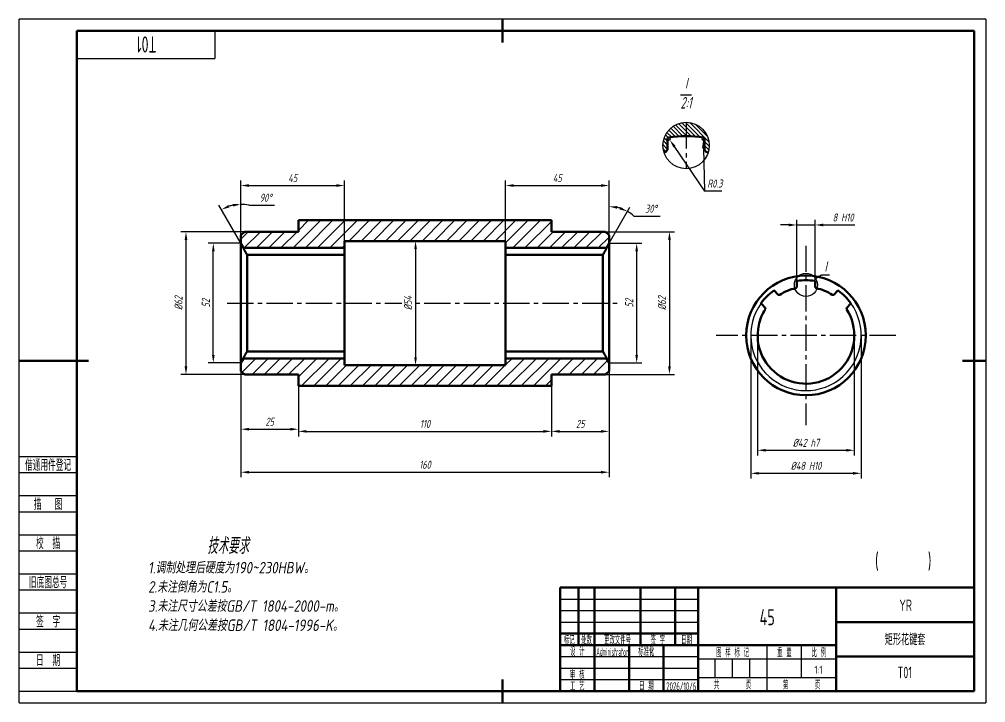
# Model space of a CAD drawing. Header units: millimetres. Extents: x 5 to 4696, y -479 to 299.
# Drawn here: x 4.7 to 424.7, y -326.5 to -29.5 of the extents above; entities that cross this region are included whole.
import ezdxf
from ezdxf.enums import TextEntityAlignment as Align

# ---------------------------------------------------------------- set-up
doc = ezdxf.new("R2010")
doc.units = ezdxf.units.MM
doc.header["$LTSCALE"] = 0.6
doc.header["$MEASUREMENT"] = 0
doc.linetypes.add('CENTER2', pattern=[28.575, 19.05, -3.175, 3.175, -3.175])
for name, color, linetype, lineweight in [('1轮廓实线层', 7, 'Continuous', 50), ('2细线层', 4, 'Continuous', 25), ('3中心线层', 1, 'CENTER2', 25), ('5剖面线层', 2, 'Continuous', 25), ('6文字层', 3, 'Continuous', 25), ('7标注层', 4, 'Continuous', 25), ('8符号标注层', 31, 'Continuous', 25)]:
    doc.layers.add(name, color=color, linetype=linetype, lineweight=lineweight)
doc.layers.add('图框层', color=7, linetype='Continuous')
doc.styles.add('PC_TEXTSTYLE', font='ISOCP.SHX', dxfattribs={"width": 0.707, "oblique": 13, "bigfont": 'GBCBIG.SHX'})
doc.styles.add('PC_TEXTSTYLE4', font='ISOCP.SHX', dxfattribs={"width": 0.707, "bigfont": 'GBCBIG.SHX'})
doc.dimstyles.new('GB_ANGULAR', dxfattribs={"dimtxt": 3.5, "dimasz": 3.5, "dimexe": 2.2, "dimexo": 0, "dimgap": 1.5, "dimtad": 1, "dimtih": 1, "dimtoh": 1, "dimdsep": 46, "dimtxsty": 'PC_TEXTSTYLE', "dimcen": 0, "dimclrd": 256, "dimclrt": 3, "dimadec": 0, "dimazin": 2, "dimtp": 0.1, "dimtm": 0.1, "dimtfac": 0.71, "dimtdec": 3, "dimtmove": 0, "dimatfit": 3, "dimfxl": 1, "dimtfill": 1, "dimarcsym": 0})
doc.dimstyles.new('GB_LINEAR', dxfattribs={"dimtxt": 3.5, "dimasz": 3.5, "dimexe": 2.2, "dimexo": 0, "dimgap": 1.5, "dimtad": 1, "dimdsep": 46, "dimtxsty": 'PC_TEXTSTYLE', "dimcen": 0, "dimclrd": 256, "dimclrt": 3, "dimadec": 0, "dimazin": 2, "dimtp": 0.1, "dimtm": 0.1, "dimtfac": 0.71, "dimtdec": 3, "dimtmove": 0, "dimatfit": 3, "dimfxl": 1, "dimtfill": 1, "dimarcsym": 0})
doc.dimstyles.new('GB_RADIAL', dxfattribs={"dimtxt": 3.5, "dimasz": 3.5, "dimexe": 2.2, "dimexo": 0, "dimgap": 1.5, "dimtad": 1, "dimjust": 4, "dimdsep": 46, "dimtxsty": 'PC_TEXTSTYLE', "dimcen": 0, "dimclrd": 256, "dimclrt": 3, "dimadec": 0, "dimazin": 2, "dimtp": 0.1, "dimtm": 0.1, "dimtfac": 0.71, "dimtdec": 3, "dimtmove": 0, "dimatfit": 2, "dimfxl": 1, "dimtfill": 1, "dimarcsym": 0})

# ---------------------------------------------------------------- blocks, each defined once
blk = doc.blocks.new('*D110')
at = {"layer": '7标注层', "color": 0, "lineweight": -2}
for p, q in [((100.98, -180.57), (100.98, -228.51)), ((260.98, -180.57), (260.98, -228.51))]:
    blk.add_line(p, q, dxfattribs=at)
at = {"layer": '7标注层', "lineweight": -2}
blk.add_line((104.48, -226.31), (257.48, -226.31), dxfattribs=at)
at = {"layer": '7标注层'}
for points in [[(104.48, -225.73), (104.48, -226.89), (100.98, -226.31)], [(257.48, -226.89), (257.48, -225.73), (260.98, -226.31)]]:
    blk.add_solid(points, dxfattribs=at)
at = {"layer": 'Defpoints', "color": 0}
for p in [(100.98, -180.57), (260.98, -180.57), (260.98, -226.31)]:
    blk.add_point(p, dxfattribs=at)
at = {"layer": '7标注层', "color": 3, "insert": (180.98, -223.06), "char_height": 3.5, "attachment_point": 5, "style": 'PC_TEXTSTYLE', "bg_fill": 3, "box_fill_scale": 1.25, "bg_fill_color": 257, "bg_fill_transparency": 0}
blk.add_mtext('160', dxfattribs=at)
blk = doc.blocks.new('ZwmFrameMain_4_A3^_^无分区图框^_^landscape')
at = {"layer": '1轮廓实线层'}
for p, q in [((185, 292), (185, 282)), ((0, 0), (0, 287)), ((390, 287), (0, 287)), ((390, 287), (390, 0)), ((-25, 143.5), (5, 143.5)), ((395, 143.5), (385, 143.5)), ((185, -5), (185, 5)), ((0, 0), (390, 0))]:
    blk.add_line(p, q, dxfattribs=at)
at = {"layer": '2细线层'}
for p, q in [((-25, -5), (-25, 292)), ((395, 292), (-25, 292)), ((395, 292), (395, -5)), ((-25, -5), (395, -5))]:
    blk.add_line(p, q, dxfattribs=at)
blk = doc.blocks.new('ZwmFrameMain_4_标题栏1')
at = {"layer": '1轮廓实线层'}
for p, q in [((0, 45), (-180, 45)), ((-180, 0), (-180, 45)), ((-172, 20), (-172, 45)), ((-165, 20), (-165, 45)), ((-145, 20), (-145, 45)), ((-130, 20), (-130, 45)), ((-120, 0), (-120, 45)), ((0, 0), (0, 45)), ((-60, 30), (0, 30)), ((-180, 20), (-60, 20)), ((-165, 0), (-165, 20)), ((-150, 0), (-150, 20)), ((-135, 0), (-135, 20)), ((-60, 15), (0, 15)), ((-180, 0), (0, 0))]:
    blk.add_line(p, q, dxfattribs=at)
at = {"layer": '1轮廓实线层', "color": 7}
for p, q in [((-60, 0), (-60, 45)), ((-180, 25), (-120, 25))]:
    blk.add_line(p, q, dxfattribs=at)
at = {"layer": '2细线层'}
for p, q in [((-180, 40), (-120, 40)), ((-180, 35), (-120, 35)), ((-180, 30), (-120, 30)), ((-90, 0), (-90, 20)), ((-75, 6), (-75, 20)), ((-180, 15), (-120, 15)), ((-120, 14), (-60, 14)), ((-112.5, 6), (-112.5, 14)), ((-105, 6), (-105, 14)), ((-97.5, 6), (-97.5, 14)), ((-180, 10), (-120, 10)), ((-180, 5), (-120, 5)), ((-120, 6), (-60, 6))]:
    blk.add_line(p, q, dxfattribs=at)
at = {"layer": '6文字层', "style": 'PC_TEXTSTYLE', "width": 0.667}
for s, p in [('标记', (-176, 22.5)), ('处数', (-168.5, 22.5)), (' 更改文件号 ', (-155, 22.5)), (' 签 字 ', (-137.5, 22.5)), (' 日期 ', (-125, 22.5)), (' 设 计 ', (-172.5, 17.51)), (' 标准化 ', (-142.5, 17.51)), (' 图 样 标 记 ', (-105, 17)), (' 重 量 ', (-82.5, 17)), (' 比 例 ', (-67.5, 17)), (' 审 核 ', (-172.5, 7.5)), (' 工 艺 ', (-172.5, 2.5)), (' 日 期 ', (-142.5, 2.5)), ('共       页', (-105, 3)), ('第       页', (-75, 3))]:
    blk.add_text(s, height=3.5, dxfattribs=at).set_placement(p, align=Align.MIDDLE)
at = {"layer": '6文字层', "style": 'PC_TEXTSTYLE', "flags": 8}
for tag, height, width, p, p2 in [('企业名称', 5, 3.734996, (-54.29, 34.82), (-5.27, 34.82)), ('产品名称或材料标记', 7, 1.125891, (-113.46, 28.64), (-66.42, 28.64)), ('图样名称', 5, 3.772723, (-54.79, 19.98), (-5.27, 19.98)), ('标准化', 3.5, 1.756036, (-133.83, 15.37), (-120.75, 15.37)), ('审核', 3.5, 2.723972, (-163.99, 5.37), (-150.63, 5.37)), ('重量', 3.5, 2.448074, (-88.46, 7.54), (-76.55, 7.54)), ('比例', 3.5, 2.367734, (-73.35, 7.54), (-61.93, 7.54)), ('图样代号', 5, 3.78389, (-54.79, 5.63), (-5.52, 5.63)), ('工艺', 3.5, 2.851598, (-164.21, 0.37), (-150.89, 0.37)), ('共几页', 3.5, 0.953151, (-108.58, 1.48), (-101.56, 1.48)), ('日期', 3.5, 2.733185, (-133.83, 0.37), (-120.75, 0.37))]:
    blk.add_attdef(tag, text='', height=height, dxfattribs=dict(at, width=width)).set_placement(p, p2, align=Align.FIT)
at = {"layer": '6文字层', "style": 'PC_TEXTSTYLE', "width": 9.901758, "flags": 8}
blk.add_attdef('设计', text='', height=3.5, rotation=359.5768, dxfattribs=at).set_placement((-164.23, 15.37), (-150.37, 15.27), align=Align.FIT)
at = {"layer": '6文字层', "color": 3, "style": 'PC_TEXTSTYLE', "width": 0.96618, "flags": 8}
blk.add_attdef('第几页', text='', height=3.5, dxfattribs=at).set_placement((-78.29, 1.5), (-71.16, 1.5), align=Align.FIT)
at = {"layer": '6文字层', "color": 0, "style": 'PC_TEXTSTYLE', "width": 0.715273, "flags": 8}
blk.add_attdef('图纸张数', text='', height=3.5, dxfattribs=at).set_placement((-2.66, -3.87), (4.46, -3.87), align=Align.FIT)
blk = doc.blocks.new('ZwmFrameMain_4_图样代号')
at = {"layer": '2细线层', "linetype": 'Continuous'}
for p in [(60, 0), (0, -12)]:
    blk.add_line(p, (60, -12), dxfattribs=at)
at = {"layer": '6文字层', "style": 'PC_TEXTSTYLE', "width": 3.066155}
blk.add_attdef('图样代号', text='', height=7, rotation=180, dxfattribs=at).set_placement((58.24, -2.4), (2.35, -2.4), align=Align.FIT)
blk = doc.blocks.new('ZwmFrameMain_4_附加栏')
at = {"layer": '2细线层'}
for p, q in [((-25, 102), (0, 102)), ((-25, 95), (0, 95)), ((-25, 85), (0, 85)), ((-25, 78), (0, 78)), ((-25, 68), (0, 68)), ((-25, 61), (0, 61)), ((-25, 51), (0, 51)), ((-25, 44), (0, 44)), ((-25, 34), (0, 34)), ((-25, 27), (0, 27)), ((-25, 17), (0, 17)), ((-25, 10), (0, 10)), ((-25, 0), (0, 0))]:
    blk.add_line(p, q, dxfattribs=at)
at = {"layer": '6文字层', "color": 3, "style": 'PC_TEXTSTYLE'}
for s, width, p in [('借通用件登记', 0.667, (-12.5, 98.5)), ('描   图', 0.6667, (-12.5, 81.5)), ('校  描', 0.667, (-12.5, 64.5)), ('旧底图总号', 0.667, (-12.5, 47.5)), ('签  字', 0.667, (-12.5, 30.5)), ('日  期', 0.667, (-12.49, 13.6))]:
    blk.add_text(s, height=5, dxfattribs=dict(at, width=width)).set_placement(p, align=Align.MIDDLE)
at = {"layer": '6文字层', "style": 'PC_TEXTSTYLE'}
for tag, width, p, p2 in [('借通用件登记', 0.671328, (-23.44, 86.36), (-1.25, 86.36)), ('描图', 2.120922, (-23.44, 69.36), (-1.25, 69.36)), ('校图', 2.149976, (-23.75, 52.06), (-1.25, 52.06)), ('旧底图总号', 0.761452, (-22.84, 35.67), (-1.86, 35.67)), ('签字', 2.026939, (-23.14, 18.37), (-1.56, 18.37)), ('日期', 1.89999, (-22.84, 1.37), (-2.17, 1.37))]:
    blk.add_attdef(tag, text='', height=5, dxfattribs=dict(at, width=width)).set_placement(p, p2, align=Align.FIT)
blk = doc.blocks.new('*D111')
at = {"layer": '7标注层', "color": 0, "lineweight": -2}
for p, q in [((260.98, -182.32), (260.98, -210.76)), ((235.98, -188.82), (235.98, -210.76))]:
    blk.add_line(p, q, dxfattribs=at)
at = {"layer": '7标注层', "lineweight": -2}
blk.add_line((239.48, -208.56), (257.48, -208.56), dxfattribs=at)
at = {"layer": '7标注层'}
for points in [[(239.48, -207.98), (239.48, -209.14), (235.98, -208.56)], [(257.48, -209.14), (257.48, -207.98), (260.98, -208.56)]]:
    blk.add_solid(points, dxfattribs=at)
at = {"layer": 'Defpoints', "color": 0}
for p in [(260.98, -182.32), (235.98, -188.82), (260.98, -208.56)]:
    blk.add_point(p, dxfattribs=at)
at = {"layer": '7标注层', "color": 3, "insert": (248.48, -205.31), "char_height": 3.5, "attachment_point": 5, "style": 'PC_TEXTSTYLE', "bg_fill": 3, "box_fill_scale": 1.25, "bg_fill_color": 257, "bg_fill_transparency": 0}
blk.add_mtext('25', dxfattribs=at)
blk = doc.blocks.new('*D112')
at = {"layer": '7标注层', "color": 0, "lineweight": -2}
for p, q in [((100.98, -182.32), (100.98, -209.82)), ((125.98, -188.82), (125.98, -209.82))]:
    blk.add_line(p, q, dxfattribs=at)
at = {"layer": '7标注层', "lineweight": -2}
blk.add_line((104.48, -207.62), (122.48, -207.62), dxfattribs=at)
at = {"layer": '7标注层'}
for points in [[(104.48, -207.04), (104.48, -208.21), (100.98, -207.62)], [(122.48, -208.21), (122.48, -207.04), (125.98, -207.62)]]:
    blk.add_solid(points, dxfattribs=at)
at = {"layer": 'Defpoints', "color": 0}
for p in [(100.98, -182.32), (125.98, -188.82), (125.98, -207.62)]:
    blk.add_point(p, dxfattribs=at)
at = {"layer": '7标注层', "color": 3, "insert": (113.48, -204.37), "char_height": 3.5, "attachment_point": 5, "style": 'PC_TEXTSTYLE', "bg_fill": 3, "box_fill_scale": 1.25, "bg_fill_color": 257, "bg_fill_transparency": 0}
blk.add_mtext('25', dxfattribs=at)
blk = doc.blocks.new('*D113')
at = {"layer": '7标注层', "color": 0, "lineweight": -2}
for p, q in [((100.98, -133.25), (100.98, -99.51)), ((145.98, -127.32), (145.98, -99.51))]:
    blk.add_line(p, q, dxfattribs=at)
at = {"layer": '7标注层', "lineweight": -2}
blk.add_line((104.48, -101.71), (142.48, -101.71), dxfattribs=at)
at = {"layer": '7标注层'}
for points in [[(104.48, -101.12), (104.48, -102.29), (100.98, -101.71)], [(142.48, -102.29), (142.48, -101.12), (145.98, -101.71)]]:
    blk.add_solid(points, dxfattribs=at)
at = {"layer": 'Defpoints', "color": 0}
for p in [(145.98, -101.71), (145.98, -127.32), (100.98, -133.25)]:
    blk.add_point(p, dxfattribs=at)
at = {"layer": '7标注层', "color": 3, "insert": (123.48, -98.46), "char_height": 3.5, "attachment_point": 5, "style": 'PC_TEXTSTYLE', "bg_fill": 3, "box_fill_scale": 1.25, "bg_fill_color": 257, "bg_fill_transparency": 0}
blk.add_mtext('45', dxfattribs=at)
blk = doc.blocks.new('*D114')
at = {"layer": '7标注层', "color": 0, "lineweight": -2}
for p, q in [((215.98, -132.29), (215.98, -99.51)), ((260.98, -132.29), (260.98, -99.51))]:
    blk.add_line(p, q, dxfattribs=at)
at = {"layer": '7标注层', "lineweight": -2}
blk.add_line((219.48, -101.71), (257.48, -101.71), dxfattribs=at)
at = {"layer": '7标注层'}
for points in [[(219.48, -101.12), (219.48, -102.29), (215.98, -101.71)], [(257.48, -102.29), (257.48, -101.12), (260.98, -101.71)]]:
    blk.add_solid(points, dxfattribs=at)
at = {"layer": 'Defpoints', "color": 0}
for p in [(260.98, -101.71), (215.98, -132.29), (260.98, -132.29)]:
    blk.add_point(p, dxfattribs=at)
at = {"layer": '7标注层', "color": 3, "insert": (238.48, -98.46), "char_height": 3.5, "attachment_point": 5, "style": 'PC_TEXTSTYLE', "bg_fill": 3, "box_fill_scale": 1.25, "bg_fill_color": 257, "bg_fill_transparency": 0}
blk.add_mtext('45', dxfattribs=at)
blk = doc.blocks.new('*D115')
at = {"layer": '7标注层', "color": 0, "lineweight": -2}
for q in [(100.98, -107.69), (91.42, -110.25)]:
    blk.add_line((100.98, -126.82), q, dxfattribs=at)
at = {"layer": '7标注层', "lineweight": -2}
blk.add_line((104.46, -110.25), (115.56, -110.25), dxfattribs=at)
for start, end in [(101.8633, 108.1367), (78.1367, 90)]:
    blk.add_arc((100.98, -126.82), 16.93, start, end, dxfattribs=at)
at = {"layer": '7标注层'}
for points in [[(95.47, -110.2), (95.95, -111.26), (92.52, -112.16)], [(97.56, -110.83), (97.44, -109.67), (100.98, -109.89)]]:
    blk.add_solid(points, dxfattribs=at)
at = {"layer": 'Defpoints', "color": 0}
for p in [(95.64, -110.75), (100.98, -126.82), (100.98, -126.82), (102.14, -128.82), (100.98, -152.82)]:
    blk.add_point(p, dxfattribs=at)
at = {"layer": '7标注层', "color": 3, "insert": (111.76, -107), "char_height": 3.5, "attachment_point": 5, "style": 'PC_TEXTSTYLE', "bg_fill": 3, "box_fill_scale": 1.25, "bg_fill_color": 257, "bg_fill_transparency": 0}
blk.add_mtext('{90%%d}', dxfattribs=at)
blk = doc.blocks.new('*D116')
at = {"layer": '7标注层', "color": 0, "lineweight": -2}
for p, q in [((110.82, -121.82), (74.9, -121.82)), ((110.82, -183.82), (74.9, -183.82))]:
    blk.add_line(p, q, dxfattribs=at)
at = {"layer": '7标注层', "lineweight": -2}
blk.add_line((77.1, -125.32), (77.1, -180.32), dxfattribs=at)
at = {"layer": '7标注层'}
for points in [[(77.69, -125.32), (76.52, -125.32), (77.1, -121.82)], [(76.52, -180.32), (77.69, -180.32), (77.1, -183.82)]]:
    blk.add_solid(points, dxfattribs=at)
at = {"layer": 'Defpoints', "color": 0}
for p in [(110.82, -121.82), (77.1, -183.82), (110.82, -183.82)]:
    blk.add_point(p, dxfattribs=at)
at = {"layer": '7标注层', "color": 3, "insert": (73.85, -152.82), "char_height": 3.5, "attachment_point": 5, "rotation": 90, "style": 'PC_TEXTSTYLE', "bg_fill": 3, "box_fill_scale": 1.25, "bg_fill_color": 257, "bg_fill_transparency": 0}
blk.add_mtext('{%%c62}', dxfattribs=at)
blk = doc.blocks.new('*D117')
at = {"layer": '7标注层', "color": 0, "lineweight": -2}
for p, q in [((180.98, -125.82), (174.68, -125.82)), ((180.98, -179.82), (174.68, -179.82))]:
    blk.add_line(p, q, dxfattribs=at)
at = {"layer": '7标注层', "lineweight": -2}
blk.add_line((176.88, -129.32), (176.88, -176.32), dxfattribs=at)
at = {"layer": '7标注层'}
for points in [[(177.46, -129.32), (176.29, -129.32), (176.88, -125.82)], [(176.29, -176.32), (177.46, -176.32), (176.88, -179.82)]]:
    blk.add_solid(points, dxfattribs=at)
at = {"layer": 'Defpoints', "color": 0}
for p in [(180.98, -125.82), (176.88, -179.82), (180.98, -179.82)]:
    blk.add_point(p, dxfattribs=at)
at = {"layer": '7标注层', "color": 3, "insert": (173.63, -152.82), "char_height": 3.5, "attachment_point": 5, "rotation": 90, "style": 'PC_TEXTSTYLE', "bg_fill": 3, "box_fill_scale": 1.25, "bg_fill_color": 257, "bg_fill_transparency": 0}
blk.add_mtext('{%%c54}', dxfattribs=at)
blk = doc.blocks.new('*D118')
at = {"layer": '7标注层', "color": 0, "lineweight": -2}
for p, q in [((254.69, -121.82), (289.43, -121.82)), ((254.69, -183.82), (289.43, -183.82))]:
    blk.add_line(p, q, dxfattribs=at)
at = {"layer": '7标注层', "lineweight": -2}
blk.add_line((287.23, -125.32), (287.23, -180.32), dxfattribs=at)
at = {"layer": '7标注层'}
for points in [[(287.82, -125.32), (286.65, -125.32), (287.23, -121.82)], [(286.65, -180.32), (287.82, -180.32), (287.23, -183.82)]]:
    blk.add_solid(points, dxfattribs=at)
at = {"layer": 'Defpoints', "color": 0}
for p in [(254.69, -121.82), (254.69, -183.82), (287.23, -183.82)]:
    blk.add_point(p, dxfattribs=at)
at = {"layer": '7标注层', "color": 3, "insert": (283.98, -152.82), "char_height": 3.5, "attachment_point": 5, "rotation": 90, "style": 'PC_TEXTSTYLE', "bg_fill": 3, "box_fill_scale": 1.25, "bg_fill_color": 257, "bg_fill_transparency": 0}
blk.add_mtext('{%%c62}', dxfattribs=at)
blk = doc.blocks.new('*D119')
at = {"layer": '7标注层', "color": 0, "lineweight": -2}
for p, q in [((100.98, -126.82), (86.78, -126.82)), ((100.98, -178.82), (86.78, -178.82))]:
    blk.add_line(p, q, dxfattribs=at)
at = {"layer": '7标注层', "lineweight": -2}
blk.add_line((88.98, -175.32), (88.98, -130.32), dxfattribs=at)
at = {"layer": '7标注层'}
for points in [[(89.57, -130.32), (88.4, -130.32), (88.98, -126.82)], [(88.4, -175.32), (89.57, -175.32), (88.98, -178.82)]]:
    blk.add_solid(points, dxfattribs=at)
at = {"layer": 'Defpoints', "color": 0}
for p in [(88.98, -126.82), (100.98, -126.82), (100.98, -178.82)]:
    blk.add_point(p, dxfattribs=at)
at = {"layer": '7标注层', "color": 3, "insert": (85.73, -152.82), "char_height": 3.5, "attachment_point": 5, "rotation": 90, "style": 'PC_TEXTSTYLE', "bg_fill": 3, "box_fill_scale": 1.25, "bg_fill_color": 257, "bg_fill_transparency": 0}
blk.add_mtext('52', dxfattribs=at)
blk = doc.blocks.new('*D120')
at = {"layer": '7标注层', "color": 0, "lineweight": -2}
for p, q in [((260.98, -126.82), (275.18, -126.82)), ((260.98, -178.82), (275.18, -178.82))]:
    blk.add_line(p, q, dxfattribs=at)
at = {"layer": '7标注层', "lineweight": -2}
blk.add_line((272.98, -130.32), (272.98, -175.32), dxfattribs=at)
at = {"layer": '7标注层'}
for points in [[(273.57, -130.32), (272.4, -130.32), (272.98, -126.82)], [(272.4, -175.32), (273.57, -175.32), (272.98, -178.82)]]:
    blk.add_solid(points, dxfattribs=at)
at = {"layer": 'Defpoints', "color": 0}
for p in [(260.98, -126.82), (260.98, -178.82), (272.98, -178.82)]:
    blk.add_point(p, dxfattribs=at)
at = {"layer": '7标注层', "color": 3, "insert": (269.73, -152.82), "char_height": 3.5, "attachment_point": 5, "rotation": 90, "style": 'PC_TEXTSTYLE', "bg_fill": 3, "box_fill_scale": 1.25, "bg_fill_color": 257, "bg_fill_transparency": 0}
blk.add_mtext('52', dxfattribs=at)
blk = doc.blocks.new('*D121')
at = {"layer": '7标注层', "color": 0, "lineweight": -2}
for q in [(260.98, -108.63), (270.08, -111.06)]:
    blk.add_line((260.98, -126.82), q, dxfattribs=at)
at = {"layer": '7标注层', "lineweight": -2}
blk.add_line((271.8, -115.04), (283.13, -115.04), dxfattribs=at)
for start, end in [(72.5625, 77.4375), (47.4375, 60)]:
    blk.add_arc((260.98, -126.82), 16, start, end, dxfattribs=at)
at = {"layer": '7标注层'}
for points in [[(264.53, -110.63), (264.4, -111.79), (260.98, -110.83)], [(265.54, -112.1), (266.01, -111.03), (268.98, -112.97)]]:
    blk.add_solid(points, dxfattribs=at)
at = {"layer": 'Defpoints', "color": 0}
for p in [(265.93, -111.61), (259.83, -128.82), (260.98, -126.82), (260.98, -126.82), (260.98, -152.82)]:
    blk.add_point(p, dxfattribs=at)
at = {"layer": '7标注层', "color": 3, "insert": (279.22, -111.79), "char_height": 3.5, "attachment_point": 5, "style": 'PC_TEXTSTYLE', "bg_fill": 3, "box_fill_scale": 1.25, "bg_fill_color": 257, "bg_fill_transparency": 0}
blk.add_mtext('30%%d', dxfattribs=at)
blk = doc.blocks.new('*D122')
at = {"layer": '7标注层', "color": 0, "lineweight": -2}
for p, q in [((342.57, -144.63), (342.57, -116.65)), ((350.57, -144.63), (350.57, -116.65))]:
    blk.add_line(p, q, dxfattribs=at)
at = {"layer": '7标注层', "lineweight": -2}
for p, q in [((339.07, -118.85), (335.57, -118.85)), ((342.57, -118.85), (350.57, -118.85)), ((354.07, -118.85), (367.83, -118.85))]:
    blk.add_line(p, q, dxfattribs=at)
at = {"layer": '7标注层'}
for points in [[(339.07, -119.43), (339.07, -118.27), (342.57, -118.85)], [(354.07, -118.27), (354.07, -119.43), (350.57, -118.85)]]:
    blk.add_solid(points, dxfattribs=at)
at = {"layer": 'Defpoints', "color": 0}
for p in [(350.57, -118.85), (342.57, -144.63), (350.57, -144.63)]:
    blk.add_point(p, dxfattribs=at)
at = {"layer": '7标注层', "color": 3, "insert": (362.7, -115.6), "char_height": 3.5, "attachment_point": 5, "style": 'PC_TEXTSTYLE', "bg_fill": 3, "box_fill_scale": 1.25, "bg_fill_color": 257, "bg_fill_transparency": 0}
blk.add_mtext('{8 H10}', dxfattribs=at)
blk = doc.blocks.new('*D123')
at = {"layer": '7标注层', "color": 0, "lineweight": -2}
for p, q in [((322.57, -166.85), (322.57, -228.98)), ((370.57, -166.85), (370.57, -228.98))]:
    blk.add_line(p, q, dxfattribs=at)
at = {"layer": '7标注层', "lineweight": -2}
blk.add_line((326.07, -226.78), (367.07, -226.78), dxfattribs=at)
at = {"layer": '7标注层'}
for points in [[(326.07, -226.2), (326.07, -227.37), (322.57, -226.78)], [(367.07, -227.37), (367.07, -226.2), (370.57, -226.78)]]:
    blk.add_solid(points, dxfattribs=at)
at = {"layer": 'Defpoints', "color": 0}
for p in [(322.57, -166.85), (370.57, -166.85), (370.57, -226.78)]:
    blk.add_point(p, dxfattribs=at)
at = {"layer": '7标注层', "color": 3, "insert": (346.57, -223.53), "char_height": 3.5, "attachment_point": 5, "style": 'PC_TEXTSTYLE', "bg_fill": 3, "box_fill_scale": 1.25, "bg_fill_color": 257, "bg_fill_transparency": 0}
blk.add_mtext('{%%c48 H10}', dxfattribs=at)
blk = doc.blocks.new('*D124')
at = {"layer": '7标注层', "color": 0, "lineweight": -2}
for p, q in [((325.57, -166.85), (325.57, -218.98)), ((367.57, -166.85), (367.57, -218.98))]:
    blk.add_line(p, q, dxfattribs=at)
at = {"layer": '7标注层', "lineweight": -2}
blk.add_line((329.07, -216.78), (364.07, -216.78), dxfattribs=at)
at = {"layer": '7标注层'}
for points in [[(329.07, -216.2), (329.07, -217.37), (325.57, -216.78)], [(364.07, -217.37), (364.07, -216.2), (367.57, -216.78)]]:
    blk.add_solid(points, dxfattribs=at)
at = {"layer": 'Defpoints', "color": 0}
for p in [(325.57, -166.85), (367.57, -166.85), (367.57, -216.78)]:
    blk.add_point(p, dxfattribs=at)
at = {"layer": '7标注层', "color": 3, "insert": (346.57, -213.53), "char_height": 3.5, "attachment_point": 5, "style": 'PC_TEXTSTYLE', "bg_fill": 3, "box_fill_scale": 1.25, "bg_fill_color": 257, "bg_fill_transparency": 0}
blk.add_mtext('{%%c42 h7}', dxfattribs=at)
blk = doc.blocks.new('*D125')
at = {"layer": '7标注层', "lineweight": -2}
for p, q in [((287.05, -81.37), (287.39, -81.87)), ((289.35, -84.76), (302.45, -104.1)), ((309.99, -104.1), (302.45, -104.1))]:
    blk.add_line(p, q, dxfattribs=at)
at = {"layer": '7标注层', "color": 0, "lineweight": -2}
blk.add_arc((287.05, -81.37), 0.6, 180, 124.1164, dxfattribs=at)
at = {"layer": '7标注层'}
blk.add_solid([(289.84, -84.44), (288.87, -85.09), (287.39, -81.87)], dxfattribs=at)
at = {"layer": 'Defpoints', "color": 0}
for p in [(287.05, -81.37), (287.39, -81.87)]:
    blk.add_point(p, dxfattribs=at)
at = {"layer": '7标注层', "color": 3, "insert": (306.97, -100.85), "char_height": 3.5, "attachment_point": 5, "style": 'PC_TEXTSTYLE', "bg_fill": 3, "box_fill_scale": 1.25, "bg_fill_color": 257, "bg_fill_transparency": 0}
blk.add_mtext('R0.3', dxfattribs=at)
blk = doc.blocks.new('*D126')
at = {"layer": '7标注层', "lineweight": -2}
for p, q in [((301.85, -81.37), (301.87, -81.97)), ((301.96, -85.47), (302.45, -104.1)), ((309.99, -104.1), (302.45, -104.1))]:
    blk.add_line(p, q, dxfattribs=at)
at = {"layer": '7标注层', "color": 0, "lineweight": -2}
blk.add_arc((301.85, -81.37), 0.6, 91.5128, 0, dxfattribs=at)
at = {"layer": '7标注层'}
blk.add_solid([(302.54, -85.45), (301.38, -85.48), (301.87, -81.97)], dxfattribs=at)
at = {"layer": 'Defpoints', "color": 0}
for p in [(301.85, -81.37), (301.87, -81.97)]:
    blk.add_point(p, dxfattribs=at)
at = {"layer": '7标注层', "color": 3, "insert": (306.97, -100.85), "char_height": 3.5, "attachment_point": 5, "style": 'PC_TEXTSTYLE', "bg_fill": 3, "box_fill_scale": 1.25, "bg_fill_color": 257, "bg_fill_transparency": 0}
blk.add_mtext('R0.3', dxfattribs=at)
blk = doc.blocks.new('*D127')
at = {"layer": '7标注层', "color": 0, "lineweight": -2}
for p, q in [((125.98, -188.82), (125.98, -210.76)), ((235.98, -188.82), (235.98, -210.76))]:
    blk.add_line(p, q, dxfattribs=at)
at = {"layer": '7标注层', "lineweight": -2}
blk.add_line((129.48, -208.56), (232.48, -208.56), dxfattribs=at)
at = {"layer": '7标注层'}
for points in [[(129.48, -207.98), (129.48, -209.14), (125.98, -208.56)], [(232.48, -209.14), (232.48, -207.98), (235.98, -208.56)]]:
    blk.add_solid(points, dxfattribs=at)
at = {"layer": 'Defpoints', "color": 0}
for p in [(125.98, -188.82), (235.98, -188.82), (235.98, -208.56)]:
    blk.add_point(p, dxfattribs=at)
at = {"layer": '7标注层', "color": 3, "insert": (180.98, -205.31), "char_height": 3.5, "attachment_point": 5, "style": 'PC_TEXTSTYLE', "bg_fill": 3, "box_fill_scale": 1.25, "bg_fill_color": 257, "bg_fill_transparency": 0}
blk.add_mtext('110', dxfattribs=at)

msp = doc.modelspace()

# ---------------------------------------------------------------- hatches: boundary and pattern name
at = {"layer": '5剖面线层'}
h = msp.add_hatch(dxfattribs=at)
h.set_pattern_fill('ANSI31', color=256, scale=30, style=0, pattern_type=2)
h.set_pattern_definition([(45, (29.519, -313.1357), (-2.65165, 2.65165), [])])
h.paths.add_polyline_path([(235.984, -121.821), (235.984, -116.821), (125.984, -116.821), (125.984, -121.821), (102.484, -121.821), (100.984, -123.321), (100.984, -126.821), (102.138, -128.821), (145.984, -128.821), (145.984, -125.821), (215.984, -125.821), (215.984, -128.821), (259.829, -128.821), (260.984, -126.821), (260.984, -123.321), (259.484, -121.821)], flags=16)
h.paths.add_polyline_path([(235.984, -188.821), (235.984, -183.821), (259.484, -183.821), (260.984, -182.321), (260.984, -178.821), (259.829, -176.821), (215.984, -176.821), (215.984, -179.821), (145.984, -179.821), (145.984, -176.821), (102.138, -176.821), (100.984, -178.821), (100.984, -182.321), (102.484, -183.821), (125.984, -183.821), (125.984, -188.821)], flags=0)

# ---------------------------------------------------------------- linework, layer by layer
at = {"layer": '1轮廓实线层'}
for p, q in [((125.984, -121.821), (125.984, -116.821)), ((125.984, -116.821), (235.984, -116.821)), ((235.984, -116.821), (235.984, -121.821)), ((100.984, -123.321), (102.484, -121.821)), ((100.984, -126.821), (100.984, -123.321)), ((102.484, -121.821), (125.984, -121.821)), ((145.984, -125.821), (145.984, -128.821)), ((215.984, -125.821), (145.984, -125.821)), ((215.984, -128.821), (215.984, -125.821)), ((235.984, -121.821), (259.484, -121.821)), ((259.484, -121.821), (260.984, -123.321)), ((260.984, -123.321), (260.984, -126.821)), ((100.984, -152.821), (100.984, -126.821)), ((100.984, -126.821), (102.138, -128.821)), ((102.138, -128.821), (102.138, -129.116)), ((102.138, -128.821), (145.984, -128.821)), ((145.984, -128.821), (145.984, -129.116)), ((145.984, -129.412), (145.984, -129.116)), ((145.984, -129.412), (145.984, -131.798)), ((215.984, -129.116), (215.984, -128.821)), ((259.829, -128.821), (215.984, -128.821)), ((215.984, -129.116), (215.984, -129.412)), ((215.984, -131.798), (215.984, -129.412)), ((260.984, -126.821), (259.829, -128.821)), ((259.829, -128.821), (259.829, -129.116)), ((260.984, -152.821), (260.984, -126.821)), ((145.984, -131.798), (103.639, -131.798)), ((103.639, -131.798), (103.639, -173.845)), ((145.984, -132.286), (145.984, -131.798)), ((145.984, -132.286), (145.984, -135.193)), ((215.984, -131.798), (258.328, -131.798)), ((215.984, -132.286), (215.984, -131.798)), ((215.984, -135.193), (215.984, -132.286)), ((258.328, -131.798), (258.328, -173.845)), ((145.984, -135.193), (145.984, -138.708)), ((215.984, -138.708), (215.984, -135.193)), ((145.984, -139.097), (145.984, -138.708)), ((145.984, -139.097), (145.984, -140.784)), ((145.984, -141.409), (145.984, -140.784)), ((145.984, -141.409), (145.984, -148.426)), ((215.984, -138.708), (215.984, -139.097)), ((215.984, -140.784), (215.984, -139.097)), ((215.984, -141.409), (215.984, -140.784)), ((215.984, -148.426), (215.984, -141.409)), ((342.173, -146.315), (342.568, -145.826)), ((342.568, -145.826), (342.568, -143.441)), ((350.568, -143.441), (350.568, -145.826)), ((350.963, -146.315), (350.568, -145.826)), ((145.984, -148.426), (145.984, -148.821)), ((145.984, -149.075), (145.984, -148.821)), ((145.984, -149.075), (145.984, -156.568)), ((215.984, -148.426), (215.984, -148.821)), ((215.984, -148.821), (215.984, -149.075)), ((215.984, -156.568), (215.984, -149.075)), ((332.844, -147.469), (334.53, -149.155)), ((335.156, -149.222), (334.53, -149.155)), ((357.98, -149.222), (358.606, -149.155)), ((358.606, -149.155), (360.293, -147.469)), ((100.984, -178.821), (100.984, -152.821)), ((260.984, -178.821), (260.984, -152.821)), ((328.874, -154.812), (327.187, -153.125)), ((328.94, -155.438), (328.874, -154.812)), ((364.196, -155.438), (364.263, -154.812)), ((365.949, -153.125), (364.263, -154.812)), ((145.984, -156.821), (145.984, -156.568)), ((145.984, -157.217), (145.984, -156.821)), ((145.984, -157.217), (145.984, -164.234)), ((215.984, -156.568), (215.984, -156.821)), ((215.984, -157.217), (215.984, -156.821)), ((215.984, -164.234), (215.984, -157.217)), ((145.984, -164.234), (145.984, -164.859)), ((145.984, -164.859), (145.984, -166.546)), ((145.984, -166.934), (145.984, -166.546)), ((145.984, -166.934), (145.984, -170.45)), ((215.984, -164.234), (215.984, -164.859)), ((215.984, -166.546), (215.984, -164.859)), ((215.984, -166.546), (215.984, -166.934)), ((215.984, -170.45), (215.984, -166.934)), ((145.984, -170.45), (145.984, -173.356)), ((215.984, -173.356), (215.984, -170.45)), ((145.984, -173.845), (103.639, -173.845)), ((145.984, -173.356), (145.984, -173.845)), ((145.984, -173.845), (145.984, -176.231)), ((145.984, -176.527), (145.984, -176.231)), ((215.984, -173.356), (215.984, -173.845)), ((215.984, -176.231), (215.984, -173.845)), ((215.984, -173.845), (258.328, -173.845)), ((215.984, -176.231), (215.984, -176.527)), ((100.984, -182.321), (100.984, -178.821)), ((102.138, -176.527), (102.138, -176.821)), ((145.984, -176.821), (102.138, -176.821)), ((145.984, -176.527), (145.984, -176.821)), ((145.984, -176.821), (145.984, -179.821)), ((145.984, -179.821), (215.984, -179.821)), ((215.984, -176.821), (215.984, -176.527)), ((215.984, -176.821), (259.829, -176.821)), ((215.984, -179.821), (215.984, -176.821)), ((259.829, -176.527), (259.829, -176.821)), ((259.829, -176.821), (260.984, -178.821)), ((260.984, -178.821), (260.984, -182.321)), ((102.484, -183.821), (100.984, -182.321)), ((125.984, -183.821), (102.484, -183.821)), ((125.984, -188.821), (125.984, -183.821)), ((235.984, -183.821), (235.984, -188.821)), ((259.484, -183.821), (235.984, -183.821)), ((260.984, -182.321), (259.484, -183.821)), ((235.984, -188.821), (125.984, -188.821))]:
    msp.add_line(p, q, dxfattribs=at)
msp.add_circle((346.568, -166.85), 26, dxfattribs=at)
for centre, radius, start, end in [((103.619, -128.574), 1.576, 200.08161, 212.09682), ((258.349, -128.574), 1.576, 327.90318, 339.91839), ((346.568, -166.85), 21, 102.08147, 122.91853), ((342.868, -143.441), 0.3, 98.98165, 180), ((346.568, -166.85), 24, 81.01835, 98.98165), ((350.268, -143.441), 0.3, 0.00002, 81.01835), ((346.568, -166.85), 21, 57.08147, 77.91853), ((346.568, -166.85), 24, 126.01835, 143.98165), ((332.631, -147.681), 0.3, 45.00002, 126.01835), ((360.505, -147.681), 0.3, 53.98165, 135), ((346.568, -166.85), 24, 36.01835, 53.98165), ((327.399, -152.913), 0.3, 143.98165, 225), ((365.737, -152.913), 0.3, 315.00002, 36.01835), ((346.568, -166.85), 21, 167.91853, 32.91853), ((346.568, -166.85), 21, 147.08147, 167.91853), ((103.619, -177.068), 1.576, 147.90318, 159.91839), ((258.349, -177.068), 1.576, 20.08161, 32.09682)]:
    msp.add_arc(centre, radius, start, end, dxfattribs=at)
for points, weights in [([(102.283, -129.412), (102.998, -130.667), (103.639, -131.798)], [1.08113234225, 1.13157226594, 1.18105890672]), ([(259.684, -129.412), (258.97, -130.667), (258.328, -131.798)], [1.08113234225, 1.13157226594, 1.18105890672]), ([(103.639, -173.845), (102.998, -174.976), (102.283, -176.231)], [1.18105890672, 1.13157224735, 1.08113230437]), ([(258.328, -173.845), (258.97, -174.976), (259.684, -176.231)], [1.18105890672, 1.13157224735, 1.08113230437])]:
    msp.add_rational_spline(points, weights, degree=2, dxfattribs=at)
at = {"layer": '2细线层'}
msp.add_arc((346.568, -166.85), 24, 144.1696, 35.67739, dxfattribs=at)
at = {"layer": '3中心线层'}
for p, q in [((346.568, -127.85), (346.568, -205.85)), ((94.968, -152.821), (265.523, -152.821)), ((385.568, -166.85), (307.568, -166.85))]:
    msp.add_line(p, q, dxfattribs=at)

# ---------------------------------------------------------------- block references
at = {"layer": '图框层'}
ref = msp.add_blockref('ZwmFrameMain_4_图样代号', (29.672, -34.473), dxfattribs=at)
ref.add_attrib('图样代号', 'T01', dxfattribs={"layer": '6文字层', "height": 7, "rotation": 180, "style": 'PC_TEXTSTYLE', "width": 0.707}).set_placement((59.964, -36.876), align=Align.CENTER)
msp.add_blockref('ZwmFrameMain_4_附加栏', (29.672, -321.473), dxfattribs=at)
ref = msp.add_blockref('ZwmFrameMain_4_标题栏1', (419.672, -321.473), dxfattribs=at)
ref.add_attrib('比例', '1:1', dxfattribs={"layer": '6文字层', "height": 3.5, "style": 'PC_TEXTSTYLE', "width": 0.707}).set_placement((352.03, -313.931), align=Align.CENTER)
ref.add_attrib('图样代号', 'T01', dxfattribs={"layer": '6文字层', "height": 5, "style": 'PC_TEXTSTYLE', "width": 0.707}).set_placement((389.521, -315.843), align=Align.CENTER)
ref.add_attrib('企业名称', 'YR', dxfattribs={"layer": '6文字层', "height": 5, "style": 'PC_TEXTSTYLE', "width": 0.707}).set_placement((389.892, -286.653), align=Align.CENTER)
ref.add_attrib('图样名称', '矩形花键套', dxfattribs={"layer": '6文字层', "height": 5, "style": 'PC_TEXTSTYLE', "width": 0.707}).set_placement((389.645, -301.495), align=Align.CENTER)
ref.add_attrib('日期', '2026/10/6', dxfattribs={"layer": '6文字层', "height": 3.5, "style": 'PC_TEXTSTYLE', "width": 0.628153}).set_placement((285.837, -321.102), (298.92, -321.102), align=Align.FIT)
ref.add_attrib('设计', 'Administrator', dxfattribs={"layer": '6文字层', "height": 3.5, "rotation": 359.57685, "style": 'PC_TEXTSTYLE', "width": 0.485827}).set_placement((255.443, -306.101), (269.305, -306.204), align=Align.FIT)
ref.add_attrib('产品名称或材料标记', '45', dxfattribs={"layer": '6文字层', "height": 7, "style": 'PC_TEXTSTYLE', "width": 0.707}).set_placement((329.729, -292.838), align=Align.CENTER)

# ---------------------------------------------------------------- texts
at = {"layer": '6文字层', "style": 'PC_TEXTSTYLE4', "oblique": 10, "width": 0.9}
msp.add_text('技术要求', height=7, dxfattribs=at).set_placement((86.319, -254.81), align=Align.TOP_LEFT)
at = {"layer": '6文字层', "style": 'PC_TEXTSTYLE4', "width": 0.667}
msp.add_text('(        )', height=7, dxfattribs=at).set_placement((376.607, -268.451))
at = {"layer": '6文字层', "insert": (60.652, -265.31), "char_height": 5, "width": 109.20783, "attachment_point": 1, "style": 'PC_TEXTSTYLE4'}
msp.add_mtext('\\pi-5.21,l5.21,t5,7115;{\\W0.9;\\Q10;1.调制处理后硬度为190~230HBW。\\P2.未注倒角为C1.5。\\P3.未注尺寸公差按GB/T 1804-2000-m。\\P4.未注几何公差按GB/T 1804-1996-K。}', dxfattribs=at)
at = {"layer": '8符号标注层', "color": 3, "insert": (294.453, -68.241), "char_height": 5, "attachment_point": 8, "style": 'PC_TEXTSTYLE'}
msp.add_mtext('Ⅰ\\P\\O2:1', dxfattribs=at)

# ---------------------------------------------------------------- next in the draw order: dimensions: what is measured, and where the dimension line sits
at = {"layer": '7标注层'}
dim = msp.add_linear_dim(base=(260.984, -226.309), p1=(100.984, -180.571), p2=(260.984, -180.571), dimstyle='GB_LINEAR', override={"dimpost": '', "dimtvp": 0.1}, dxfattribs=at)
dim.commit()
dim.dimension.update_dxf_attribs({"geometry": '*D110', "text_midpoint": (180.984, -223.059)})

# ---------------------------------------------------------------- next in the draw order: block references
at = {"layer": '图框层'}
msp.add_blockref('ZwmFrameMain_4_A3^_^无分区图框^_^landscape', (29.672, -321.473), dxfattribs=at)

# ---------------------------------------------------------------- next in the draw order: dimensions: what is measured, and where the dimension line sits
at = {"layer": '7标注层'}
dim = msp.add_radius_dim(center=(287.053, -81.369), mpoint=(287.39, -81.866), dimstyle='GB_RADIAL', override={"dimtoh": 1, "dimlfac": 0.5, "dimatfit": 0, "dimtvp": 0.1}, dxfattribs=at)
dim.commit()
dim.dimension.update_dxf_attribs({"geometry": '*D125', "text_midpoint": (306.971, -104.1), "dimtype": 164})
for base, p1, p2, picture, middle in [((145.984, -101.705), (100.984, -133.25), (145.984, -127.321), '*D113', (123.484, -98.455)), ((260.984, -101.705), (215.984, -132.286), (260.984, -132.286), '*D114', (238.484, -98.455)), ((125.984, -207.623), (100.984, -182.321), (125.984, -188.821), '*D112', (113.484, -204.373)), ((260.984, -208.561), (235.984, -188.821), (260.984, -182.321), '*D111', (248.484, -205.311))]:
    dim = msp.add_linear_dim(base=base, p1=p1, p2=p2, dimstyle='GB_LINEAR', override={"dimpost": '', "dimtvp": 0.1}, dxfattribs=at)
    dim.commit()
    dim.dimension.update_dxf_attribs({"geometry": picture, "text_midpoint": middle})
for base, p1, p2, text, override, picture, middle in [((350.568, -118.85), (342.568, -144.633), (350.568, -144.633), '{<> H10}', {"dimpost": '', "dimtvp": 0.1}, '*D122', (362.701, -115.6)), ((370.568, -226.784), (322.568, -166.85), (370.568, -166.85), '{%%c<> H10}', {"dimpost": '<>', "dimtvp": 0.1}, '*D123', (346.568, -223.534))]:
    dim = msp.add_linear_dim(base=base, p1=p1, p2=p2, text=text, dimstyle='GB_LINEAR', override=override, dxfattribs=at)
    dim.commit()
    dim.dimension.update_dxf_attribs({"geometry": picture, "text_midpoint": middle})
dim = msp.add_linear_dim(base=(176.876, -179.821), p1=(180.984, -125.821), p2=(180.984, -179.821), angle=90, text='{%%c<>}', dimstyle='GB_LINEAR', override={"dimpost": '<>', "dimtvp": 0.1}, dxfattribs=at)
dim.commit()
dim.dimension.update_dxf_attribs({"geometry": '*D117', "text_midpoint": (173.626, -152.821)})

# ---------------------------------------------------------------- next in the draw order: linework, layer by layer
at = {"layer": '1轮廓实线层'}
for p, q in [((286.453, -86.14), (286.453, -81.369)), ((285.662, -87.118), (286.453, -86.14))]:
    msp.add_line(p, q, dxfattribs=at)
for centre, radius, start, end in [((287.053, -81.369), 0.6, 98.98165, 180), ((294.453, -128.188), 42, 102.08147, 103.23832)]:
    msp.add_arc(centre, radius, start, end, dxfattribs=at)
at = {"layer": '3中心线层'}
msp.add_line((294.453, -74.241), (294.453, -94.385), dxfattribs=at)
at = {"layer": '8符号标注层', "color": 31}
for p, q in [((350.781, -142.153), (353.351, -140.468)), ((353.351, -140.468), (356.758, -140.468))]:
    msp.add_line(p, q, dxfattribs=at)
at = {"layer": '8符号标注层', "color": 31, "linetype": 'Continuous'}
msp.add_circle((346.568, -144.913), 5.036, dxfattribs=at)

# ---------------------------------------------------------------- next in the draw order: texts
at = {"layer": '8符号标注层', "color": 3, "insert": (355.055, -139.468), "char_height": 5, "attachment_point": 8, "style": 'PC_TEXTSTYLE'}
msp.add_mtext('Ⅰ', dxfattribs=at)

# ---------------------------------------------------------------- next in the draw order: dimensions: what is measured, and where the dimension line sits
at = {"layer": '7标注层'}
dim = msp.add_radius_dim(center=(301.853, -81.369), mpoint=(301.869, -81.969), dimstyle='GB_RADIAL', override={"dimtoh": 1, "dimlfac": 0.5, "dimatfit": 0, "dimtvp": 0.1}, dxfattribs=at)
dim.commit()
dim.dimension.update_dxf_attribs({"geometry": '*D126', "text_midpoint": (306.971, -104.1), "dimtype": 164})
dim = msp.add_angular_dim_2l(base=(95.636, -110.754), line1=((100.984, -126.821), (102.138, -128.821)), line2=((100.984, -126.821), (100.984, -152.821)), text='{90%%d}', dimstyle='GB_ANGULAR', override={"dimpost": '<>', "dimadec": 2, "dimtvp": 0.1}, dxfattribs=at)
dim.commit()
dim.dimension.update_dxf_attribs({"geometry": '*D115', "text_midpoint": (111.762, -106.999)})
dim = msp.add_linear_dim(base=(287.234, -183.821), p1=(254.685, -121.821), p2=(254.685, -183.821), angle=90, text='{%%c<>}', dimstyle='GB_LINEAR', override={"dimpost": '<>', "dimtvp": 0.1}, dxfattribs=at)
dim.commit()
dim.dimension.update_dxf_attribs({"geometry": '*D118', "text_midpoint": (283.984, -152.821)})
dim = msp.add_linear_dim(base=(367.568, -216.784), p1=(325.568, -166.85), p2=(367.568, -166.85), text='{%%c<> h7}', dimstyle='GB_LINEAR', override={"dimpost": '<>', "dimtvp": 0.1}, dxfattribs=at)
dim.commit()
dim.dimension.update_dxf_attribs({"geometry": '*D124', "text_midpoint": (346.568, -213.534)})
dim = msp.add_linear_dim(base=(235.984, -208.561), p1=(125.984, -188.821), p2=(235.984, -188.821), dimstyle='GB_LINEAR', override={"dimpost": '', "dimtvp": 0.1}, dxfattribs=at)
dim.commit()
dim.dimension.update_dxf_attribs({"geometry": '*D127', "text_midpoint": (180.984, -205.311)})

# ---------------------------------------------------------------- next in the draw order: hatches: boundary and pattern name
at = {"layer": '5剖面线层'}
h = msp.add_hatch(dxfattribs=at)
h.set_pattern_fill('ANSI31', color=256, scale=10, angle=90)
h.set_pattern_definition([(135, (284.3808, 241.3605), (-0.8838835, -0.8838835), [])])
h.paths.add_polyline_path([(294.453, -80.188), (294.453, -74.241, -0.5055374), (304.071, -87.304, 0.0050478), (303.244, -87.118), (302.453, -86.14), (302.453, -81.369, 0.3690104), (301.947, -80.776, 0.0392099)])
h.paths.add_polyline_path([(284.835, -87.304, -0.0050478), (285.662, -87.118), (286.453, -86.14), (286.453, -81.369, -0.3690104), (286.96, -80.776, -0.0392099), (294.453, -80.188), (294.453, -74.241, 0.5055374)])

# ---------------------------------------------------------------- next in the draw order: linework, layer by layer
at = {"layer": '1轮廓实线层'}
for p in [(302.453, -81.369), (303.244, -87.118)]:
    msp.add_line(p, (302.453, -86.14), dxfattribs=at)
for centre, radius, start, end in [((294.453, -128.188), 48, 81.01835, 98.98165), ((301.853, -81.369), 0.6, 0.00002, 81.01835), ((294.453, -128.188), 42, 76.76168, 77.91853)]:
    msp.add_arc(centre, radius, start, end, dxfattribs=at)
at = {"layer": '8符号标注层', "color": 31, "linetype": 'Continuous'}
msp.add_circle((294.453, -84.313), 10.072, dxfattribs=at)

# ---------------------------------------------------------------- next in the draw order: dimensions: what is measured, and where the dimension line sits
at = {"layer": '7标注层'}
dim = msp.add_linear_dim(base=(77.104, -183.821), p1=(110.818, -121.821), p2=(110.818, -183.821), angle=90, text='{%%c<>}', dimstyle='GB_LINEAR', override={"dimpost": '<>', "dimtvp": 0.1}, dxfattribs=at)
dim.commit()
dim.dimension.update_dxf_attribs({"geometry": '*D116', "text_midpoint": (73.854, -152.821)})
dim = msp.add_linear_dim(base=(272.984, -178.821), p1=(260.984, -126.821), p2=(260.984, -178.821), angle=90, dimstyle='GB_LINEAR', override={"dimpost": '', "dimtvp": 0.1}, dxfattribs=at)
dim.commit()
dim.dimension.update_dxf_attribs({"geometry": '*D120', "text_midpoint": (269.734, -152.821)})

# ---------------------------------------------------------------- next in the draw order: linework, layer by layer
at = {"layer": '1轮廓实线层'}
msp.add_line((100.984, -178.821), (102.138, -176.821), dxfattribs=at)

# ---------------------------------------------------------------- next in the draw order: dimensions: what is measured, and where the dimension line sits
at = {"layer": '7标注层'}
dim = msp.add_angular_dim_2l(base=(265.9267, -111.6092), line1=((260.9836, -126.8214), (259.8289, -128.8214)), line2=((260.9836, -126.8214), (260.9836, -152.8214)), dimstyle='GB_ANGULAR', override={"dimadec": 2, "dimtvp": 0.1}, dxfattribs=at)
dim.commit()
dim.dimension.update_dxf_attribs({"geometry": '*D121', "text_midpoint": (279.2186, -111.7903)})

# ---------------------------------------------------------------- next in the draw order: dimensions: what is measured, and where the dimension line sits
dim = msp.add_linear_dim(base=(88.984, -126.821), p1=(100.984, -178.821), p2=(100.984, -126.821), angle=90, dimstyle='GB_LINEAR', override={"dimpost": '', "dimtvp": 0.1}, dxfattribs=at)
dim.commit()
dim.dimension.update_dxf_attribs({"geometry": '*D119', "text_midpoint": (85.734, -152.821)})

doc.saveas('drawing.dxf')
